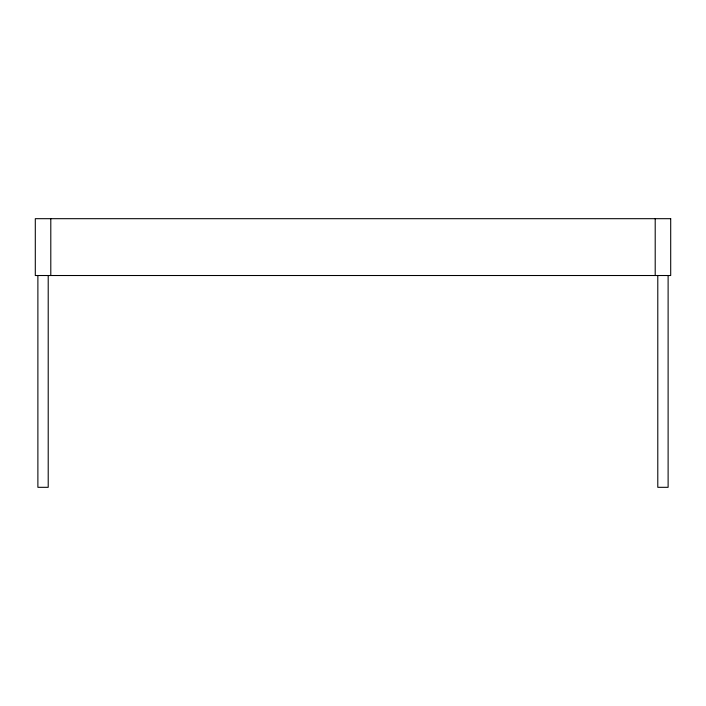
<?xml version="1.0" encoding="UTF-8"?>
<svg xmlns="http://www.w3.org/2000/svg" width="706" height="706" viewBox="0 0 706 706"><rect width="100%" height="100%" fill="white"/><g stroke="black" fill="none" stroke-linecap="round" stroke-linejoin="round"><path stroke-width="1.06" d="M668.114 275.516L668.114 487.317L657.789 487.317L657.789 275.516M655.203 218.684L655.203 275.516M50.797 218.684L50.797 275.516M48.211 275.516L48.211 487.317L37.886 487.317L37.886 275.516M670.7 218.684L35.3 218.684L35.3 275.516L670.7 275.516L670.7 218.684"/></g></svg>
